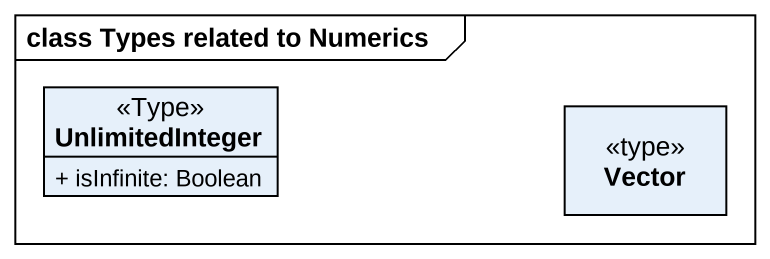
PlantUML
@startuml
mainframe class Types related to Numerics
hide circle
hide empty members
skinparam classAttributeIconSize 0
class UnlimitedInteger <<Type>> {
  + isInfinite: Boolean
}
class Vector <<type>>
@enduml
